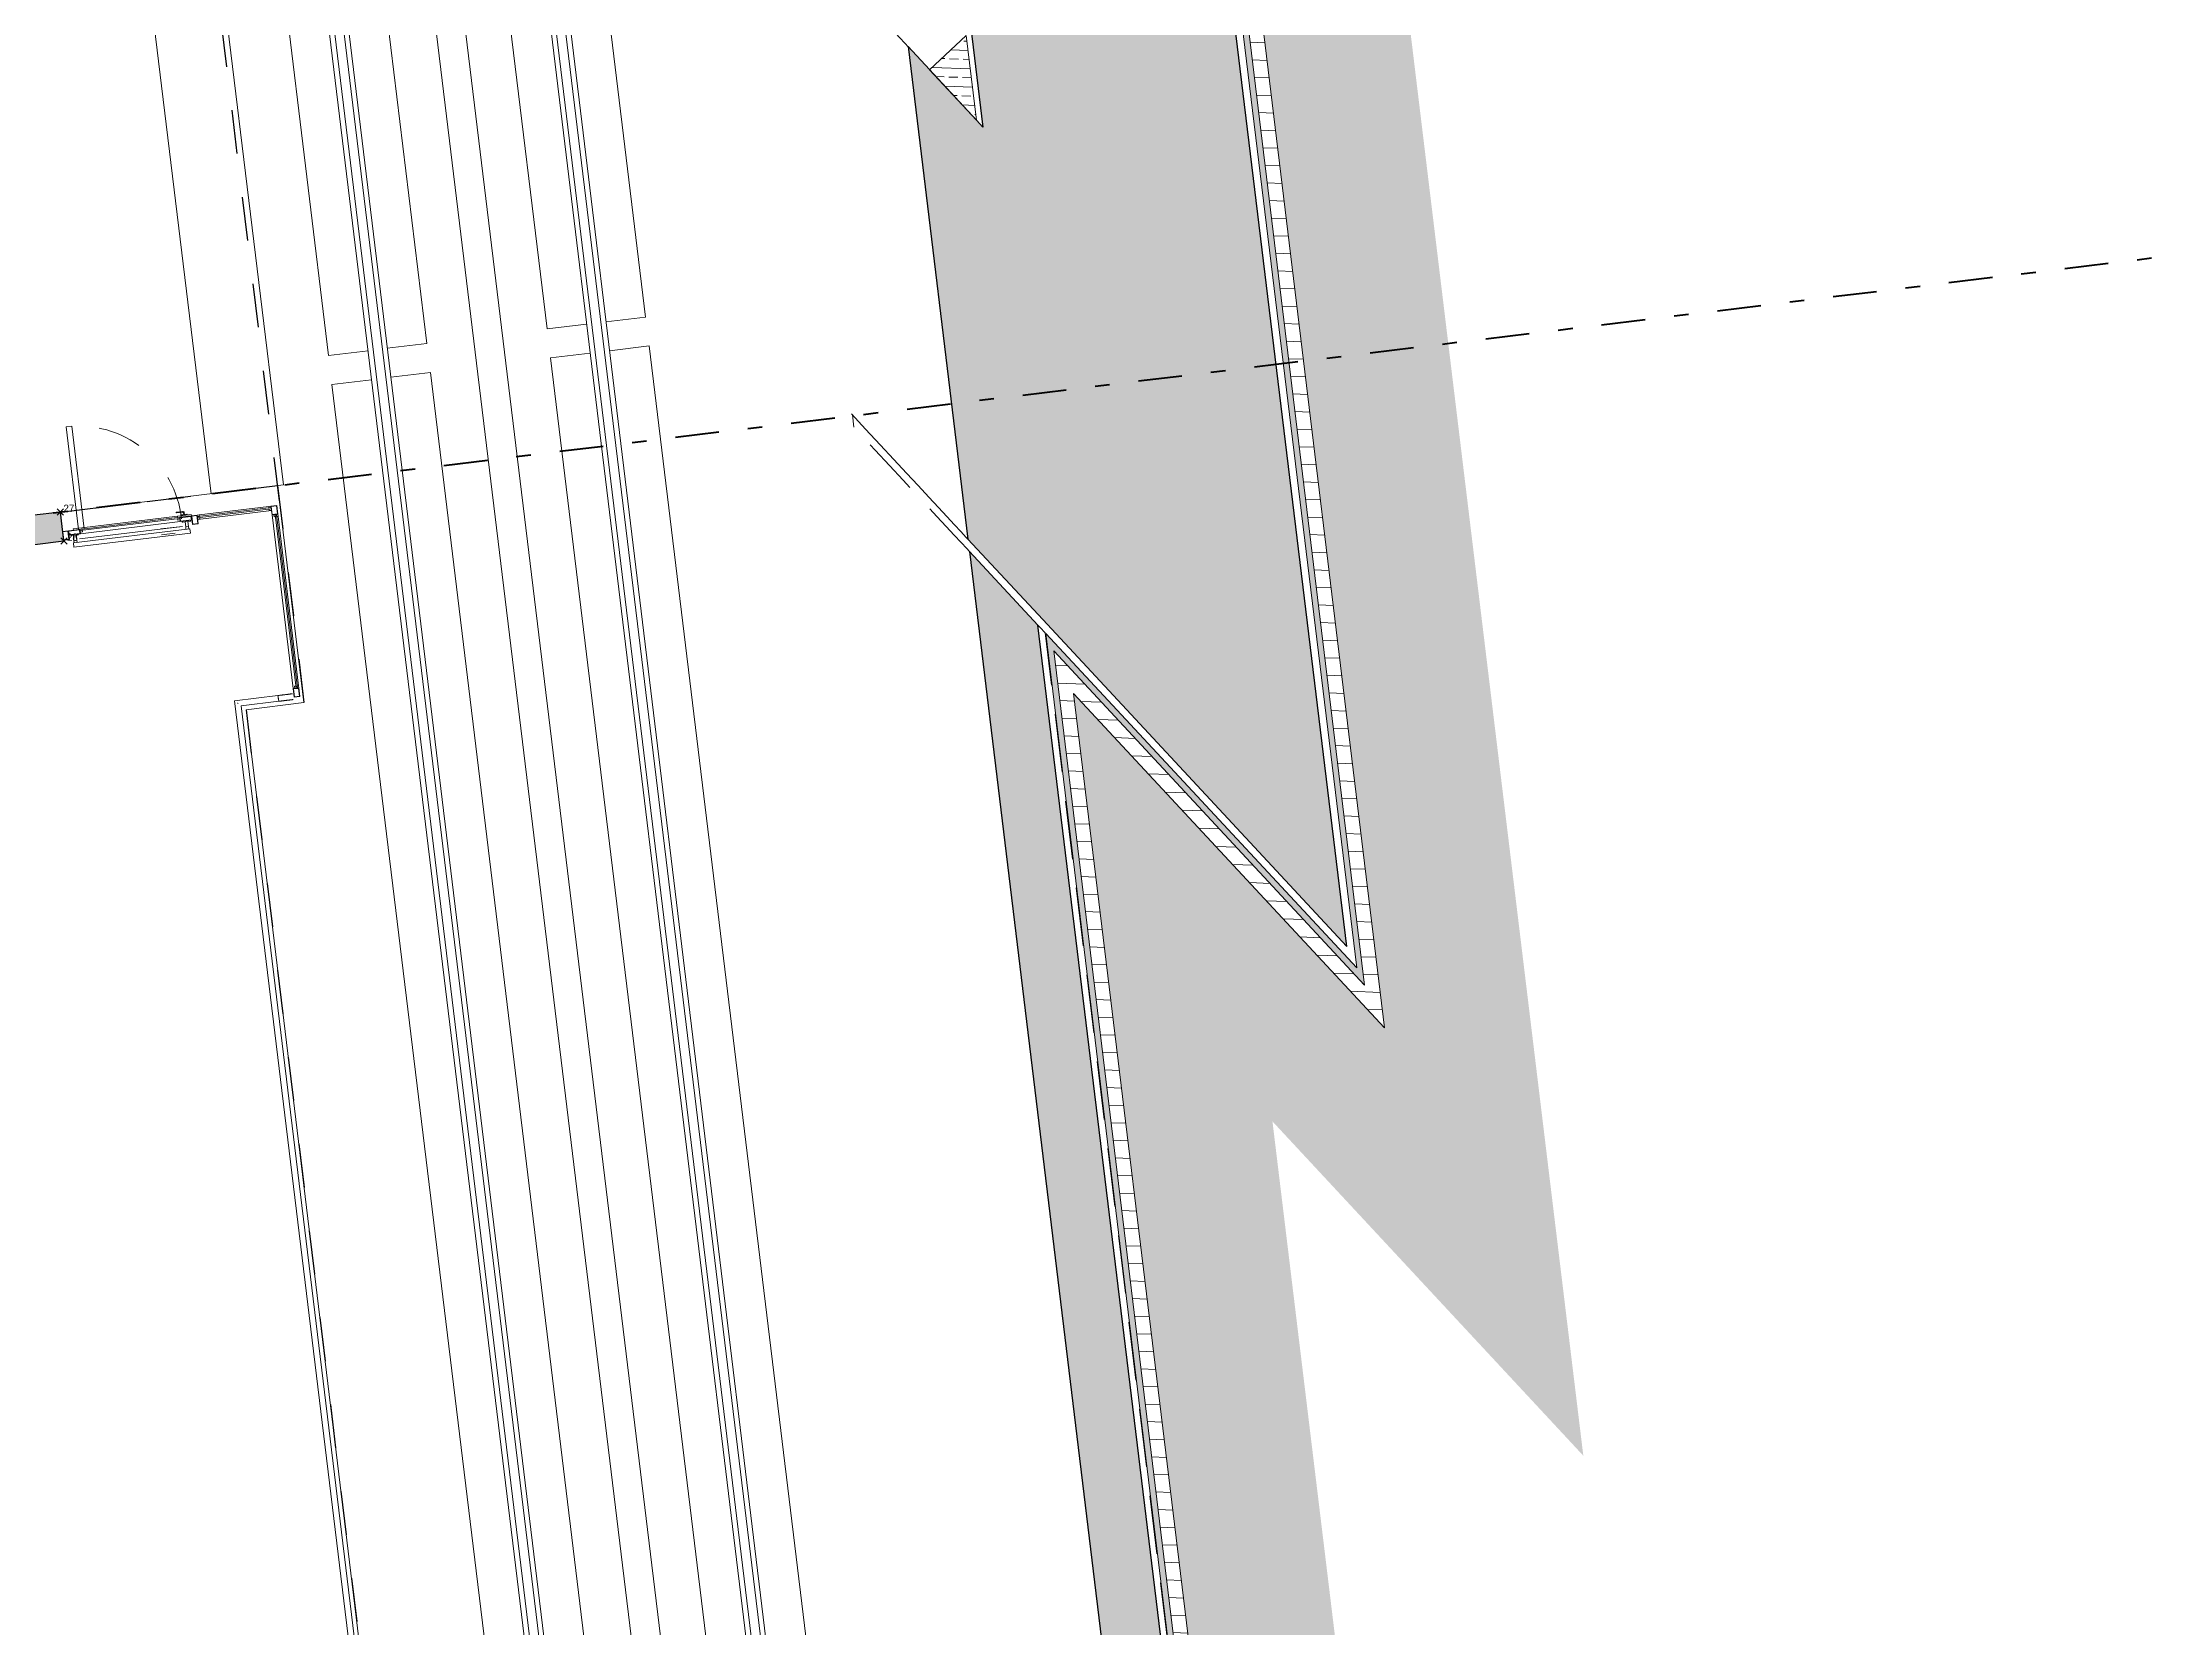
# Model space of a CAD drawing. Header units: metres. Extents: x 400403 to 400526, y 4543947 to 4544120.
# Drawn here: x 400481.59 to 400496.18, y 4543984.86 to 4543995.73 of the extents above; entities that cross this region are included whole.
import ezdxf

# ---------------------------------------------------------------- set-up
doc = ezdxf.new("R2010")
doc.units = ezdxf.units.M
for name, pattern in [('Dash', [0.6, 0.3, -0.3]), ('Dash Dot 3mm MPD', [0.7, 0.3, -0.2, 0, -0.2]), ('Hidden', [0.6, 0.4, -0.2])]:
    doc.linetypes.add(name, pattern=pattern)
for name, color, linetype, lineweight, true_color in [('A-----NPP', 7, 'Continuous', 15, 0x00a000), ('A_AREA', 4, 'Dash', 60, 0x00ffff), ('A_DOOR', 5, 'Continuous', 13, 0x0000ff), ('A_RC', 7, 'Continuous', 15, 0x007f00)]:
    doc.layers.add(name, color=color, linetype=linetype, lineweight=lineweight, true_color=true_color)
for name, color, linetype, lineweight in [('A-DETLGEM', 7, 'Continuous', 13), ('A_ELEVATION_1', 7, 'Continuous', 13), ('A_ELEVATION_2', 7, 'Continuous', 18), ('A_HANDRAIL', 7, 'Continuous', 5), ('A_HATCH', 7, 'Continuous', 18), ('A_WALL', 7, 'Continuous', 15), ('G-PLANOTM', 7, 'Continuous', 13)]:
    doc.layers.add(name, color=color, linetype=linetype, lineweight=lineweight)
pattern_1 = [(45, (0, 0), (-0.08838835, 0.08838835), []), (45, (0.088, 0), (-0.08838835, 0.08838835), [0.063, -0.031])]

# ---------------------------------------------------------------- blocks, each defined once
blk = doc.blocks.new('KMM-RAİL - KMM-RAİL-1825015-PERON KAT _1_10 _-3_21_ KOTU TUĞLA DUVAR PLANI - 2_2')
at = {"layer": 'A-----NPP', "color": 8, "lineweight": 5, "true_color": 0x7f7f7f}
for p, q in [((84.797, 0.822), (0, 0.822)), ((84.749, 0.787), (0, 0.787)), ((0, 0.723), (84.661, 0.723)), ((0, 0.688), (84.612, 0.688)), ((82.718, -0.688), (0, -0.688)), ((82.669, -0.723), (0, -0.723)), ((0, -0.787), (82.581, -0.787)), ((0, -0.822), (82.533, -0.822))]:
    blk.add_line(p, q, dxfattribs=at)
blk = doc.blocks.new('Railing - balluster-2-2422211-PERON KAT _1_10 _-3_21_ KOTU TUĞLA DUVAR PLANI - 2_2')
at = {"layer": 'A_HANDRAIL', "color": 9, "lineweight": 5, "true_color": 0xc0c0c0}
for p, q in [((-0.002, -0.1), (0, -0.1)), ((0, -0.1), (0.002, -0.1))]:
    blk.add_line(p, q, dxfattribs=at)
at = {"layer": 'A_HANDRAIL', "color": 9, "lineweight": 5, "true_color": 0xc0c0c0, "flags": 128}
for points in [[(-0.02, 0), (-0.02, 0), (-0.02, 0), (-0.02, -0.001), (-0.02, -0.001), (-0.02, -0.002), (-0.02, -0.003), (-0.02, -0.004), (-0.02, -0.005), (-0.02, -0.006), (-0.02, -0.008), (-0.02, -0.01), (-0.02, -0.011), (-0.02, -0.013), (-0.02, -0.015), (-0.02, -0.017), (-0.02, -0.02), (-0.02, -0.022), (-0.02, -0.025), (-0.02, -0.028), (-0.02, -0.03), (-0.02, -0.033), (-0.02, -0.036), (-0.02, -0.039), (-0.02, -0.043), (-0.02, -0.046), (-0.02, -0.049), (-0.02, -0.053), (-0.02, -0.056), (-0.02, -0.06), (-0.02, -0.064), (-0.02, -0.068), (-0.02, -0.071), (-0.02, -0.075), (-0.02, -0.079), (-0.02, -0.083), (-0.02, -0.087), (-0.02, -0.091), (-0.02, -0.095), (-0.02, -0.099), (-0.02, -0.1)], [(0.02, -0.1), (0.02, -0.096), (0.02, -0.092), (0.02, -0.088), (0.02, -0.084), (0.02, -0.08), (0.02, -0.076), (0.02, -0.072), (0.02, -0.069), (0.02, -0.065), (0.02, -0.061), (0.02, -0.057), (0.02, -0.054), (0.02, -0.05), (0.02, -0.047), (0.02, -0.044), (0.02, -0.04), (0.02, -0.037), (0.02, -0.034), (0.02, -0.031), (0.02, -0.028), (0.02, -0.026), (0.02, -0.023), (0.02, -0.02), (0.02, -0.018), (0.02, -0.016), (0.02, -0.014), (0.02, -0.012), (0.02, -0.01), (0.02, -0.008), (0.02, -0.007), (0.02, -0.005), (0.02, -0.004), (0.02, -0.003), (0.02, -0.002), (0.02, -0.001), (0.02, -0.001), (0.02, 0), (0.02, 0), (0.02, 0), (0.02, 0)]]:
    blk.add_lwpolyline(points, dxfattribs=at)
blk = doc.blocks.new('Railing - Railing-2423090-PERON KAT _1_10 _-3_21_ KOTU TUĞLA DUVAR PLANI - 2_2')
at = {"rotation": 324.0016058172257}
blk.add_blockref('Railing - balluster-2-2422211-PERON KAT _1_10 _-3_21_ KOTU TUĞLA DUVAR PLANI - 2_2', (131.726, -5.627), dxfattribs=at)
blk = doc.blocks.new('Top Rail Type - Top Rail_Internal_-2423692-PERON KAT _1_10 _-3_21_ KOTU TUĞLA DUVAR PLANI - 2_2')
at = {"layer": 'A_HANDRAIL', "color": 9, "lineweight": 5, "true_color": 0xc0c0c0}
for p, q in [((131.651, -5.696), (131.475, -5.939)), ((131.531, -5.93), (131.684, -5.719)), ((131.666, -5.706), (131.67, -5.709)), ((131.475, -5.939), (146.078, -16.548)), ((146.101, -16.516), (131.531, -5.93))]:
    blk.add_line(p, q, dxfattribs=at)
blk.add_open_spline([(131.5, -5.935), (131.5, -5.935), (131.501, -5.934), (131.503, -5.934), (131.505, -5.934), (131.506, -5.934), (131.506, -5.934)], degree=3, knots=[0.46272837, 0.46272837, 0.46272837, 0.46272837, 0.47916667, 0.5, 0.52083333, 0.53727163, 0.53727163, 0.53727163, 0.53727163], dxfattribs=at)
blk = doc.blocks.new('Top Rail Type - Top Rail_Internal_-V11-PERON KAT _1_10 _-3_21_ KOTU TUĞLA DUVAR PLANI - 2_2')
at = {"layer": 'A_HANDRAIL', "color": 9, "lineweight": 5, "true_color": 0xc0c0c0}
for p, q in [((131.651, -5.696), (131.475, -5.939)), ((131.684, -5.719), (131.531, -5.93)), ((131.684, -5.719), (131.651, -5.696)), ((131.475, -5.939), (146.078, -16.548)), ((131.531, -5.93), (146.101, -16.516))]:
    blk.add_line(p, q, dxfattribs=at)
blk = doc.blocks.new('C1060_30_TUNNEL_PLATFORM EDGE - C1060_30_TUNNEL_PLATFORM EDGE-4191655-PERON KAT _1_10 _-3_21_ KOTU TUĞLA DUVAR PLANI - 2_2')
at = {"layer": 'G-PLANOTM'}
for p, q in [((29.256, -1.5), (90, -1.5)), ((90, -1.5), (90, -2)), ((28.568, -2), (90, -2))]:
    blk.add_line(p, q, dxfattribs=at)
blk = doc.blocks.new('E1010_70_PLATFORM ENDING DOOR - INT HOLLOW METAL-5771590-PERON KAT _1_10 _-3_21_ KOTU TUĞLA DUVAR PLANI - 2_2')
at = {"layer": 'A_DOOR', "color": 176, "true_color": 0x00007f}
for p, q in [((-0.355, 0.785), (-0.315, 0.785)), ((-0.355, 0.075), (-0.355, 0.785)), ((-0.315, 0.785), (-0.315, 0.075)), ((-0.355, 0.075), (-0.315, 0.075))]:
    blk.add_line(p, q, dxfattribs=at)
at = {"layer": 'A_DOOR', "lineweight": 15}
for p, q in [((-0.425, 0.075), (-0.465, 0.075)), ((-0.465, 0.075), (-0.465, 0.015)), ((-0.465, 0.015), (-0.425, 0.015)), ((-0.463, 0.017), (-0.463, 0.072)), ((-0.463, 0.072), (-0.428, 0.072)), ((-0.428, 0.017), (-0.463, 0.017)), ((-0.428, 0.072), (-0.428, 0.017)), ((-0.345, 0.075), (-0.425, 0.075)), ((-0.425, 0.075), (-0.425, 0.045)), ((-0.425, 0.015), (-0.425, 0.075)), ((-0.425, 0.045), (-0.345, 0.045)), ((-0.423, 0.047), (-0.423, 0.072)), ((-0.423, 0.072), (-0.348, 0.072)), ((-0.348, 0.047), (-0.423, 0.047)), ((-0.33, 0.085), (-0.39, 0.085)), ((-0.39, 0.085), (-0.39, 0.075)), ((-0.39, 0.075), (-0.33, 0.075)), ((-0.348, 0.072), (-0.348, 0.047)), ((0.345, 0.075), (-0.345, 0.075)), ((-0.345, 0.075), (-0.345, 0.067)), ((-0.345, 0.045), (-0.345, 0.075)), ((-0.345, 0.067), (0.345, 0.067)), ((-0.33, 0.067), (-0.345, 0.067)), ((-0.345, 0.067), (-0.345, 0.057)), ((-0.345, 0.057), (-0.33, 0.057)), ((-0.33, 0.075), (-0.33, 0.085)), ((-0.33, 0.057), (-0.33, 0.067)), ((0.425, 0.085), (0.33, 0.085)), ((0.33, 0.085), (0.33, 0.075)), ((0.33, 0.075), (0.425, 0.075)), ((0.345, 0.067), (0.33, 0.067)), ((0.33, 0.067), (0.33, 0.057)), ((0.33, 0.057), (0.345, 0.057)), ((0.345, 0.067), (0.345, 0.075)), ((0.425, 0.075), (0.345, 0.075)), ((0.345, 0.075), (0.345, 0.045)), ((0.345, 0.057), (0.345, 0.067)), ((0.345, 0.045), (0.425, 0.045)), ((0.347, 0.047), (0.347, 0.072)), ((0.347, 0.072), (0.422, 0.072)), ((0.422, 0.047), (0.347, 0.047)), ((0.422, 0.072), (0.422, 0.047)), ((0.425, 0.075), (0.425, 0.085)), ((0.425, 0.045), (0.425, 0.075)), ((0.465, 0.075), (0.425, 0.075)), ((0.425, 0.075), (0.425, 0.015)), ((0.425, 0.015), (0.465, 0.015)), ((0.427, 0.017), (0.427, 0.072)), ((0.427, 0.072), (0.462, 0.072)), ((0.462, 0.017), (0.427, 0.017)), ((0.462, 0.072), (0.462, 0.017)), ((0.48, 0.075), (0.465, 0.075)), ((0.465, 0.075), (0.465, 0.065)), ((0.465, 0.015), (0.465, 0.075)), ((0.975, 0.065), (0.465, 0.065)), ((0.465, 0.065), (0.465, 0.057)), ((0.465, 0.065), (0.48, 0.065)), ((0.465, 0.057), (0.975, 0.057)), ((0.48, 0.057), (0.465, 0.057)), ((0.465, 0.057), (0.465, 0.047)), ((0.465, 0.047), (0.48, 0.047)), ((0.48, 0.065), (0.48, 0.075)), ((0.48, 0.047), (0.48, 0.057)), ((0.975, 0.075), (0.96, 0.075)), ((0.96, 0.075), (0.96, 0.065)), ((0.96, 0.065), (0.975, 0.065)), ((0.975, 0.057), (0.96, 0.057)), ((0.96, 0.057), (0.96, 0.047)), ((0.96, 0.047), (0.975, 0.047)), ((0.975, 0.065), (0.975, 0.075)), ((1.015, 0.075), (0.975, 0.075)), ((0.975, 0.075), (0.975, 0.015)), ((0.975, 0.057), (0.975, 0.065)), ((0.975, 0.047), (0.975, 0.057)), ((0.975, 0.015), (1.015, 0.015)), ((0.977, 0.017), (0.977, 0.072)), ((0.977, 0.072), (1.012, 0.072)), ((1.012, 0.017), (0.977, 0.017)), ((0.987, 0.015), (0.987, 0)), ((0.997, 0.015), (0.987, 0.015)), ((0.997, 0.015), (0.997, -1.185)), ((1.005, 0.015), (0.997, 0.015)), ((0.997, 0), (0.997, 0.015)), ((1.005, -1.185), (1.005, 0.015)), ((1.005, 0.015), (1.005, 0)), ((1.015, 0.015), (1.005, 0.015)), ((1.012, 0.072), (1.012, 0.017)), ((1.015, 0.015), (1.015, 0.075)), ((1.015, 0), (1.015, 0.015)), ((0.987, 0), (0.997, 0)), ((1.005, 0), (1.015, 0)), ((1.015, -1.185), (0.975, -1.185)), ((0.975, -1.185), (0.975, -1.245)), ((0.975, -1.245), (1.015, -1.245)), ((0.977, -1.243), (0.977, -1.188)), ((0.977, -1.188), (1.012, -1.188)), ((1.012, -1.243), (0.977, -1.243)), ((0.987, -1.17), (0.987, -1.185)), ((0.997, -1.17), (0.987, -1.17)), ((0.987, -1.185), (0.997, -1.185)), ((0.997, -1.185), (0.997, -1.17)), ((0.997, -1.185), (1.005, -1.185)), ((1.005, -1.17), (1.005, -1.185)), ((1.015, -1.17), (1.005, -1.17)), ((1.005, -1.185), (1.015, -1.185)), ((1.012, -1.188), (1.012, -1.243)), ((1.015, -1.185), (1.015, -1.17)), ((1.015, -1.245), (1.015, -1.185))]:
    blk.add_line(p, q, dxfattribs=at)
at = {"layer": 'A_DOOR'}
for p, q in [((-0.409, 0.045), (-0.409, 0.039)), ((-0.405, 0.039), (-0.409, 0.039)), ((-0.409, 0.039), (-0.406, 0.039)), ((-0.364, 0.039), (-0.405, 0.039)), ((-0.395, 0.039), (-0.395, 0.004)), ((-0.395, 0.004), (-0.375, 0.004)), ((-0.395, -0.012), (-0.395, 0.004)), ((-0.375, 0.039), (-0.375, 0.004)), ((-0.375, 0.004), (-0.375, -0.012)), ((-0.36, 0.039), (-0.364, 0.039)), ((-0.363, 0.039), (-0.36, 0.039)), ((-0.36, 0.039), (-0.36, 0.045)), ((-0.345, 0.045), (0.345, 0.045)), ((-0.33, 0.085), (0.33, 0.085)), ((0.369, 0.112), (0.326, 0.112)), ((0.326, 0.107), (0.369, 0.107)), ((0.355, 0.09), (0.355, 0.085)), ((0.356, 0.09), (0.355, 0.09)), ((0.355, 0.09), (0.365, 0.09)), ((0.358, 0.045), (0.358, 0.039)), ((0.362, 0.039), (0.358, 0.039)), ((0.358, 0.039), (0.361, 0.039)), ((0.412, 0.039), (0.362, 0.039)), ((0.365, 0.09), (0.387, 0.09)), ((0.374, 0.102), (0.374, 0.09)), ((0.377, 0.039), (0.377, 0.004)), ((0.377, 0.004), (0.397, 0.004)), ((0.377, -0.012), (0.377, 0.004)), ((0.379, 0.09), (0.379, 0.102)), ((0.387, 0.09), (0.397, 0.09)), ((0.397, 0.09), (0.396, 0.09)), ((0.397, 0.039), (0.397, 0.004)), ((0.397, 0.004), (0.397, -0.012)), ((0.397, 0.085), (0.397, 0.09)), ((0.416, 0.039), (0.412, 0.039)), ((0.413, 0.039), (0.416, 0.039)), ((0.416, 0.039), (0.416, 0.045)), ((0.465, 0.045), (0.975, 0.045)), ((0.96, 0.075), (0.48, 0.075)), ((0.975, 0.015), (0.975, -1.185)), ((0.404, -0.012), (-0.401, -0.012)), ((-0.401, -0.042), (-0.401, -0.012)), ((-0.401, -0.042), (0.404, -0.042)), ((0.404, -0.012), (0.404, -0.042)), ((1.015, -1.17), (1.015, 0))]:
    blk.add_line(p, q, dxfattribs=at)
at = {"layer": 'A_DOOR', "color": 7, "lineweight": 5}
for p, q in [((0.355, 0.011), (-0.355, 0.011)), ((0.207, 0.011), (0.355, 0.011))]:
    blk.add_line(p, q, dxfattribs=at)
at = {"layer": 'A_DOOR', "color": 7, "linetype": 'Dash', "lineweight": 5}
blk.add_line((0.207, -0.029), (0.301, -0.029), dxfattribs=at)
at = {"layer": 'A_DOOR', "linetype": 'Dash', "lineweight": 5}
blk.add_arc((-0.355, 0.075), 0.71, 359, 90, dxfattribs=at)
at = {"layer": 'A_DOOR'}
for centre, radius, start, end in [((0.326, 0.11), 0.0025, 90, 270), ((0.369, 0.102), 0.01, 360, 90), ((0.369, 0.102), 0.005, 0, 90)]:
    blk.add_arc(centre, radius, start, end, dxfattribs=at)
blk = doc.blocks.new('M09-PRT-S24-ZZ-M3-ARC-01_rvt-1-PERON KAT _1_10 _-3_21_ KOTU TUĞLA DUVAR PLANI - 2_2')
at = {"layer": 'A_RC', "lineweight": 5, "true_color": 0xff8000}
blk.add_hatch(color=30, dxfattribs=at).paths.add_polyline_path([(129.757, -6.211), (129.874, -6.049), (129.713, -5.932), (129.595, -6.094)], flags=0)
at = {"layer": 'G-PLANOTM', "linetype": 'Hidden', "lineweight": 5, "true_color": 0x787878}
h = blk.add_hatch(dxfattribs=at)
h.set_pattern_fill('FP_1', color=8, style=0, pattern_type=2)
h.set_pattern_definition(pattern_1)
h.paths.add_polyline_path([(144.034, -20.246), (144.272, -19.918), (138.769, -15.919), (138.53, -16.247), (144.033, -20.244)], flags=0)
h.paths.add_polyline_path([(149.512, -12.706), (149.751, -12.378), (134.848, -1.55), (134.158, -1.55), (149.435, -12.65)], flags=0)
h.paths.add_polyline_path([(133.358, -12.489), (133.596, -12.161), (125.457, -6.248), (125.219, -6.576), (133.228, -12.395)], flags=0)
h.paths.add_polyline_path([(120.047, -2.818), (120.285, -2.49), (118.991, -1.55), (118.302, -1.55), (119.721, -2.581)], flags=0)
at = {"layer": 'A_AREA', "lineweight": 25}
for p, q in [((130.681, -4.78), (81.408, 31.019)), ((129.713, -5.932), (130.595, -4.718)), ((130.595, -4.718), (131.808, -5.599)), ((131.573, -5.923), (146.216, -16.562))]:
    blk.add_line(p, q, dxfattribs=at)
at = {"layer": 'A_RC'}
for p, q in [((131.467, -2.082), (121.921, 4.854)), ((121.521, 4.304), (131.067, -2.632)), ((130.579, -3.304), (121.033, 3.632)), ((120.633, 3.082), (130.179, -3.854)), ((139.298, -9.242), (125.89, 0.5)), ((126.23, 0.5), (139.415, -9.08)), ((132.995, -1.55), (132.926, -1.5)), ((131.306, -2.303), (131.467, -2.082)), ((131.629, -2.199), (131.468, -2.42)), ((141.175, -9.135), (131.629, -2.199)), ((131.067, -2.632), (131.228, -2.411)), ((131.39, -2.529), (131.229, -2.75)), ((131.229, -2.75), (140.775, -9.685)), ((130.418, -3.525), (130.579, -3.304)), ((130.741, -3.421), (130.58, -3.642)), ((140.287, -10.357), (130.741, -3.421)), ((130.179, -3.854), (130.34, -3.633)), ((130.502, -3.751), (130.341, -3.972)), ((130.341, -3.972), (139.888, -10.907)), ((130.595, -4.718), (129.713, -5.932)), ((131.808, -5.599), (130.595, -4.718)), ((131.573, -5.923), (131.808, -5.599)), ((146.216, -16.562), (131.573, -5.923))]:
    blk.add_line(p, q, dxfattribs=at)
at = {"layer": 'A_RC', "color": 7, "lineweight": 25}
for p, q in [((129.713, -5.932), (129.595, -6.094)), ((129.874, -6.049), (129.713, -5.932)), ((129.757, -6.211), (129.874, -6.049))]:
    blk.add_line(p, q, dxfattribs=at)
at = {"layer": 'G-PLANOTM', "lineweight": 25}
for p, q in [((134.158, -1.55), (149.512, -12.706)), ((134.848, -1.55), (134.158, -1.55)), ((149.751, -12.378), (134.848, -1.55))]:
    blk.add_line(p, q, dxfattribs=at)
at = {"layer": 'G-PLANOTM', "linetype": 'Hidden'}
blk.add_line((149.776, -12.343), (134.921, -1.55), dxfattribs=at)
at = {"layer": 'G-PLANOTM', "linetype": 'Hidden', "flags": 128}
for points in [[(134.159, -1.55), (134.13, -1.55), (134.073, -1.55), (134.004, -1.55), (133.923, -1.55), (133.831, -1.55), (133.728, -1.55), (133.614, -1.55), (133.489, -1.55), (133.354, -1.55), (133.209, -1.55), (133.054, -1.55), (132.984, -1.55)], [(134.92, -1.55), (134.92, -1.55), (134.908, -1.55), (134.884, -1.55), (134.848, -1.55)]]:
    blk.add_lwpolyline(points, dxfattribs=at)
at = {"lineweight": 15}
for name, p, rotation in [('KMM-RAİL - KMM-RAİL-1825015-PERON KAT _1_10 _-3_21_ KOTU TUĞLA DUVAR PLANI - 2_2', (151.731, -18.158), 144.0000000000003), ('C1060_30_TUNNEL_PLATFORM EDGE - C1060_30_TUNNEL_PLATFORM EDGE-4191655-PERON KAT _1_10 _-3_21_ KOTU TUĞLA DUVAR PLANI - 2_2', (58.689, 49.429), 323.9999999999989), ('E1010_70_PLATFORM ENDING DOOR - INT HOLLOW METAL-5771590-PERON KAT _1_10 _-3_21_ KOTU TUĞLA DUVAR PLANI - 2_2', (130.155, -5.68), 54.00160581722646)]:
    blk.add_blockref(name, p, dxfattribs=dict(at, rotation=rotation))
for name in ['Railing - Railing-2423090-PERON KAT _1_10 _-3_21_ KOTU TUĞLA DUVAR PLANI - 2_2', 'Top Rail Type - Top Rail_Internal_-2423692-PERON KAT _1_10 _-3_21_ KOTU TUĞLA DUVAR PLANI - 2_2', 'Top Rail Type - Top Rail_Internal_-V11-PERON KAT _1_10 _-3_21_ KOTU TUĞLA DUVAR PLANI - 2_2']:
    blk.add_blockref(name, (0, 0), dxfattribs=at)
blk = doc.blocks.new('M09-PRT-S24-ZZ-M3-STR-01_rvt-1-PERON KAT _1_10 _-3_21_ KOTU TUĞLA DUVAR PLANI - 2_2')
at = {"layer": 'A_HATCH', "lineweight": 5, "true_color": 0x787878}
h = blk.add_hatch(dxfattribs=at)
h.set_pattern_fill('FP_1', color=8, style=0, pattern_type=2)
h.set_pattern_definition(pattern_1)
h.paths.add_polyline_path([(137.905, -1.5), (93.147, 31.019), (90.084, 31.019), (134.842, -1.5), (136.231, -1.5)], flags=0)
h = blk.add_hatch(dxfattribs=at)
h.set_pattern_fill('FP_1', color=8, style=0, pattern_type=2)
h.set_pattern_definition(pattern_1)
h.paths.add_polyline_path([(134.842, -1.5), (132.09, 0.5), (131.336, 0.5), (134.089, -1.5), (134.73, -1.5)], flags=0)
h.paths.add_polyline_path([(118.213, -1.5), (118.923, -1.5), (116.17, 0.5), (81.488, 0.5), (84.241, -1.5), (116.712, -1.5)], flags=0)
h.paths.add_polyline_path([(69.075, -1.5), (66.46, 0.399), (66.533, 0.5), (62.506, 0.5), (65.259, -1.5), (69.04, -1.5)], flags=0)
at = {"layer": 'G-PLANOTM', "lineweight": 5, "true_color": 0x787878}
h = blk.add_hatch(dxfattribs=at)
h.set_pattern_fill('FP_1', color=8, style=0, pattern_type=2)
h.set_pattern_definition(pattern_1)
h.paths.add_polyline_path([(131.727, 0.5), (132.026, 0.5), (131.552, 0.844), (131.552, 0.5)], flags=0)
at = {"layer": 'A_ELEVATION_2', "lineweight": 25}
for p, q in [((90.084, 31.019), (132.09, 0.5)), ((137.905, -1.5), (93.147, 31.019)), ((132.026, 0.5), (131.336, 0.5)), ((131.336, 0.5), (134.089, -1.5)), ((132.09, 0.5), (132.026, 0.5)), ((134.089, -1.5), (134.842, -1.5)), ((134.842, -1.5), (137.905, -1.5))]:
    blk.add_line(p, q, dxfattribs=at)
at = {"layer": 'A_WALL', "flags": 128}
for points in [[(130.162, 0.5), (130.222, 0.5), (130.378, 0.5), (130.525, 0.5), (130.661, 0.5), (130.787, 0.5), (130.902, 0.5), (131.006, 0.5), (131.098, 0.5), (131.18, 0.5), (131.249, 0.5), (131.307, 0.5), (131.338, 0.5)], [(134.091, -1.5), (134.072, -1.5), (134.018, -1.5), (133.954, -1.5), (133.878, -1.5), (133.792, -1.5), (133.695, -1.5), (133.588, -1.5), (133.47, -1.5), (133.342, -1.5), (133.205, -1.5), (133.058, -1.5), (132.916, -1.5)]]:
    blk.add_lwpolyline(points, dxfattribs=at)
at = {"layer": 'G-PLANOTM', "lineweight": 15}
for p, q in [((132.026, 0.5), (131.552, 0.844)), ((131.552, 0.844), (131.552, 0.5)), ((131.552, 0.5), (132.026, 0.5))]:
    blk.add_line(p, q, dxfattribs=at)
blk = doc.blocks.new('*U825')
at = {"color": 0, "linetype": 'ByBlock', "lineweight": -2, "transparency": 16777216}
for p, q in [((-0.71, -0.71), (0.71, 0.71)), ((-0.71, 0.71), (0.71, -0.71))]:
    blk.add_line(p, q, dxfattribs=at)
blk = doc.blocks.new('*U904', base_point=(400481.709, 4543992.515))
at = {"color": 1, "linetype": 'ByBlock', "insert": (400481.73, 4543992.515), "char_height": 0.05, "attachment_point": 7}
blk.add_mtext('27', dxfattribs=at)
blk = doc.blocks.new('*U905', base_point=(400481.709, 4543992.515))
at = {"color": 61, "linetype": 'ByBlock', "lineweight": -2}
blk.add_blockref('*U904', (400481.709, 4543992.515), dxfattribs=at)
blk = doc.blocks.new('*U906', base_point=(400481.709, 4543992.515))
at = {"color": 61, "linetype": 'ByBlock', "lineweight": -2}
blk.add_blockref('*U905', (400481.709, 4543992.515), dxfattribs=at)
at = {"color": 60, "linetype": 'ByBlock', "lineweight": -2, "xscale": 0.03, "yscale": 0.03, "zscale": 0.03, "rotation": 8.537736462515939e-07}
blk.add_blockref('*U825', (400481.709, 4543992.515), dxfattribs=at)
blk = doc.blocks.new('*U907', base_point=(400481.733, 4543992.317))
at = {"color": 1, "linetype": 'ByBlock', "insert": (400481.754, 4543992.317), "char_height": 0.05, "attachment_point": 7}
blk.add_mtext('28', dxfattribs=at)
blk = doc.blocks.new('*U908', base_point=(400481.733, 4543992.317))
at = {"color": 61, "linetype": 'ByBlock', "lineweight": -2}
blk.add_blockref('*U907', (400481.733, 4543992.317), dxfattribs=at)
blk = doc.blocks.new('*U909', base_point=(400481.733, 4543992.317))
at = {"color": 60, "linetype": 'ByBlock', "lineweight": -2, "xscale": 0.03, "yscale": 0.03, "zscale": 0.03, "rotation": 8.537736462515939e-07}
blk.add_blockref('*U825', (400481.733, 4543992.317), dxfattribs=at)
at = {"color": 61, "linetype": 'ByBlock', "lineweight": -2}
blk.add_blockref('*U908', (400481.733, 4543992.317), dxfattribs=at)

msp = doc.modelspace()

# ---------------------------------------------------------------- hatches: boundary and pattern name
at = {"layer": 'A-DETLGEM', "true_color": 0xc0c0c0}
h = msp.add_hatch(color=9, dxfattribs=at)
h.paths.add_polyline_path([(400452.76783, 4543963.8172), (400452.80754, 4543963.82202), (400452.2096, 4543968.74585), (400451.86215, 4543968.70366), (400443.15508, 4544040.40324), (400441.01161, 4544042.70795), (400440.40274, 4544047.72177), (400440.36653, 4544047.68809), (400440.97347, 4544042.69022), (400443.11694, 4544040.38551), (400451.82726, 4543968.65913), (400452.17471, 4543968.70132), (400452.75907, 4543963.88933)], flags=0)
h.paths.add_polyline_path([(400459.14568, 4543964.59172), (400459.18539, 4543964.59654), (400458.59348, 4543969.47073), (400461.65886, 4543969.84298), (400460.88732, 4543976.19631), (400466.84356, 4543976.91962), (400467.31372, 4543973.04807), (400474.64255, 4543973.93807), (400474.1724, 4543977.80962), (400480.12864, 4543978.53294), (400480.90018, 4543972.17962), (400483.94254, 4543972.54907), (400484.53445, 4543967.67488), (400484.57416, 4543967.67971), (400483.97742, 4543972.5936), (400480.93506, 4543972.22415), (400480.16353, 4543978.57747), (400474.12787, 4543977.84451), (400474.59802, 4543973.97295), (400467.3486, 4543973.0926), (400466.87845, 4543976.96415), (400460.84279, 4543976.23119), (400461.61433, 4543969.87787), (400458.54895, 4543969.50562), (400459.13905, 4543964.64637)], flags=0)
h.paths.add_polyline_path([(400459.95691, 4543983.48709), (400465.99246, 4543984.22004), (400464.89061, 4543993.29338), (400458.87469, 4543992.56282), (400459.95562, 4543983.49791)], flags=0)
h.paths.add_polyline_path([(400459.99188, 4543983.53163), (400458.91914, 4543992.52792), (400464.85572, 4543993.24885), (400465.94793, 4543984.25492), (400460.13145, 4543983.54858)], flags=0)
h.paths.add_polyline_path([(400458.01124, 4543999.81767), (400464.0158, 4544000.54685), (400463.07191, 4544008.31944), (400462.95406, 4544008.82732), (400462.85362, 4544009.31362), (400462.765, 4544009.80226), (400462.68825, 4544010.29295), (400462.62343, 4544010.78541), (400462.57057, 4544011.27934), (400462.52972, 4544011.77448), (400462.50089, 4544012.27052), (400462.48412, 4544012.76719), (400462.47941, 4544013.2642), (400462.48677, 4544013.76126), (400462.50601, 4544014.25789), (400462.51939, 4544014.49375), (400462.54726, 4544014.76968), (400462.58722, 4544015.0441), (400462.63919, 4544015.3165), (400462.70309, 4544015.58635), (400462.77878, 4544015.85314), (400462.86615, 4544016.11639), (400462.96495, 4544016.37546), (400463.0751, 4544016.63006), (400463.19631, 4544016.87952), (400463.32836, 4544017.12341), (400463.47091, 4544017.36112), (400463.62398, 4544017.59264), (400463.78679, 4544017.81685), (400463.95944, 4544018.03386), (400454.57355, 4544028.12582), (400458.00992, 4543999.82853)], flags=0)
h.paths.add_polyline_path([(400458.04612, 4543999.8622), (400454.62809, 4544028.00843), (400463.90625, 4544018.03232), (400463.73514, 4544017.81486), (400463.57367, 4544017.59015), (400463.41786, 4544017.35143), (400463.28083, 4544017.12071), (400463.15003, 4544016.87687), (400463.02998, 4544016.62756), (400462.9209, 4544016.37325), (400462.823, 4544016.11444), (400462.73012, 4544015.82901), (400462.66148, 4544015.58525), (400462.59817, 4544015.31588), (400462.54664, 4544015.04401), (400462.50623, 4544014.76234), (400462.47848, 4544014.47946), (400462.46371, 4544014.21856), (400462.44532, 4544013.7227), (400462.43892, 4544013.22654), (400462.44453, 4544012.73037), (400462.46215, 4544012.23448), (400462.49175, 4544011.73917), (400462.53334, 4544011.24471), (400462.58687, 4544010.75141), (400462.65233, 4544010.25954), (400462.72967, 4544009.76941), (400462.81884, 4544009.28128), (400462.9198, 4544008.79546), (400463.03307, 4544008.30741), (400463.97127, 4544000.58174), (400458.14539, 4543999.87425)], flags=0)
h.paths.add_polyline_path([(400473.24842, 4543985.09966), (400479.28405, 4543985.83261), (400478.18202, 4543994.90744), (400472.14636, 4543994.17448), (400472.30332, 4543992.88197), (400472.51657, 4543992.8073), (400472.6993, 4543992.73155), (400472.88833, 4543992.63974), (400473.07152, 4543992.53697), (400473.24823, 4543992.42359), (400473.41788, 4543992.30001), (400473.5799, 4543992.16664), (400473.73374, 4543992.02395), (400473.87887, 4543991.87243), (400474.0148, 4543991.71259), (400474.14106, 4543991.54499), (400474.25721, 4543991.37018), (400474.36286, 4543991.18876), (400474.44954, 4543991.01972), (400474.53371, 4543990.82865), (400474.6065, 4543990.63296), (400474.66767, 4543990.43334), (400474.71699, 4543990.23046), (400474.7543, 4543990.02504), (400474.77947, 4543989.81777), (400474.79242, 4543989.60939), (400474.79309, 4543989.40058), (400474.77924, 4543989.17261), (400474.75764, 4543988.98472), (400474.72165, 4543988.77906), (400474.67363, 4543988.57587), (400474.61374, 4543988.37586), (400474.54221, 4543988.17971), (400474.45926, 4543987.9881), (400474.3652, 4543987.80171), (400474.26034, 4543987.62116), (400474.14495, 4543987.44698), (400474.01972, 4543987.28011), (400473.88465, 4543987.12064), (400473.74073, 4543986.96965), (400473.58804, 4543986.82726), (400473.42723, 4543986.69409), (400473.25888, 4543986.5706), (400473.08356, 4543986.45723), (400473.2471, 4543985.11052)], flags=0)
h.paths.add_polyline_path([(400473.28331, 4543985.14419), (400473.12637, 4543986.4365), (400473.30175, 4543986.55167), (400473.4701, 4543986.67689), (400473.63085, 4543986.81172), (400473.78344, 4543986.95572), (400473.92737, 4543987.10839), (400474.06212, 4543987.2692), (400474.18726, 4543987.43762), (400474.30234, 4543987.61305), (400474.40698, 4543987.79491), (400474.50746, 4543987.99806), (400474.58352, 4543988.17539), (400474.65581, 4543988.37602), (400474.71449, 4543988.57386), (400474.76229, 4543988.77816), (400474.79808, 4543988.9849), (400474.82173, 4543989.19337), (400474.83316, 4543989.40287), (400474.83233, 4543989.61268), (400474.81925, 4543989.82209), (400474.79395, 4543990.03037), (400474.75653, 4543990.23682), (400474.70712, 4543990.44073), (400474.64587, 4543990.6414), (400474.57301, 4543990.83816), (400474.48878, 4543991.03032), (400474.39347, 4543991.21723), (400474.2874, 4543991.39826), (400474.17094, 4543991.57278), (400474.04448, 4543991.7402), (400473.90845, 4543991.89994), (400473.76333, 4543992.05147), (400473.6096, 4543992.19426), (400473.44396, 4543992.33062), (400473.2682, 4543992.45833), (400473.10218, 4543992.56549), (400472.91955, 4543992.66877), (400472.7312, 4543992.76122), (400472.53777, 4543992.8425), (400472.33993, 4543992.91234), (400472.19089, 4543994.13959), (400478.14713, 4543994.86291), (400479.23952, 4543985.8675), (400473.33439, 4543985.15039)], flags=0)
h.paths.add_polyline_path([(400490.91231, 4543968.4494), (400490.95202, 4543968.45422), (400490.3601, 4543973.32841), (400490.73221, 4543973.3736), (400488.52326, 4543991.56351), (400490.65566, 4543989.27069), (400483.96775, 4544044.34325), (400483.92141, 4544044.39308), (400490.60111, 4543989.38808), (400488.46871, 4543991.6809), (400490.68768, 4543973.40849), (400490.31557, 4543973.3633), (400490.90567, 4543968.50405)], flags=0)
h.paths.add_polyline_path([(400471.24371, 4544001.42044), (400477.29841, 4544002.15571), (400477.0839, 4544003.92212), (400470.20328, 4544011.32034), (400471.23983, 4544001.4573)], flags=0)
h.paths.add_polyline_path([(400471.27924, 4544001.46505), (400470.25558, 4544011.20537), (400477.04576, 4544003.9044), (400477.25388, 4544002.1906), (400471.45225, 4544001.48606)], flags=0)
at = {"layer": 'A-DETLGEM', "lineweight": 5, "true_color": 0x787878}
h = msp.add_hatch(dxfattribs=at)
h.set_pattern_fill('FP_5', color=8, angle=-47.076006, style=0, pattern_type=2)
h.set_pattern_definition([(357.924, (400397.92558, 4544091.3111), (0.2588922, 0.2407796), [0.25, -0.25]), (357.924, (400397.92828, 4544091.4051), (0.2588922, 0.2407796), [0.25, -0.25]), (357.924, (400397.9324, 4544091.49906), (0.2588922, 0.2407796), [0.25, -0.25]), (87.924, (400397.9646, 4544091.52902), (-0.2407796, 0.2588922), [0.25, -0.25]), (87.924, (400398.05789, 4544091.52564), (-0.2407796, 0.2588922), [0.25, -0.25]), (87.924, (400398.15258, 4544091.5222), (-0.2407796, 0.2588922), [0.25, -0.25])])
h.paths.add_polyline_path([(400451.67585, 4543963.68459), (400452.66856, 4543963.80515), (400452.08749, 4543968.58999), (400451.74005, 4543968.5478), (400443.02158, 4544040.3412), (400440.87811, 4544042.64591), (400440.27602, 4544047.60391), (400439.3709, 4544046.76212), (400439.92457, 4544042.20281), (400442.06805, 4544039.8981), (400450.86789, 4543967.43454), (400451.21534, 4543967.47673), (400451.65523, 4543963.85441)], flags=0)
h.paths.add_polyline_path([(400459.28466, 4543964.60859), (400460.27737, 4543964.72915), (400459.81807, 4543968.51136), (400462.88344, 4543968.88361), (400462.11191, 4543975.23694), (400465.88419, 4543975.69504), (400466.35435, 4543971.82348), (400475.86714, 4543972.9787), (400475.39698, 4543976.85025), (400479.16927, 4543977.30835), (400479.94081, 4543970.95503), (400482.98317, 4543971.32449), (400483.44247, 4543967.54228), (400484.43518, 4543967.66283), (400483.85532, 4543972.43775), (400480.81296, 4543972.06829), (400480.04142, 4543978.42161), (400474.28372, 4543977.72241), (400474.75388, 4543973.85085), (400467.2265, 4543972.93674), (400466.75635, 4543976.8083), (400460.99865, 4543976.10909), (400461.77018, 4543969.75577), (400458.70481, 4543969.38351), (400459.03911, 4543966.6306)], flags=0)
h.paths.add_polyline_path([(400460.07931, 4543983.64298), (400465.8366, 4543984.34214), (400464.7685, 4543993.13752), (400459.03025, 4543992.44068), (400460.04078, 4543983.96613)], flags=0)
h.paths.add_polyline_path([(400460.95361, 4543984.7565), (400460.14136, 4543991.56826), (400463.89635, 4543992.02426), (400464.72334, 4543985.21429), (400463.08832, 4543985.01574)], flags=0)
h.paths.add_polyline_path([(400458.13334, 4543999.97353), (400463.85994, 4544000.66895), (400462.93394, 4544008.2942), (400462.82097, 4544008.77927), (400462.71976, 4544009.26694), (400462.63036, 4544009.75691), (400462.55283, 4544010.24889), (400462.48595, 4544010.75428), (400462.43354, 4544011.23777), (400462.39186, 4544011.73408), (400462.36219, 4544012.23125), (400462.34413, 4544012.76476), (400462.33892, 4544013.22703), (400462.34534, 4544013.72504), (400462.3638, 4544014.22276), (400462.37926, 4544014.49751), (400462.40642, 4544014.77134), (400462.44524, 4544015.04377), (400462.49565, 4544015.3143), (400462.55754, 4544015.58243), (400462.63082, 4544015.84768), (400462.71535, 4544016.10956), (400462.81097, 4544016.36759), (400462.91751, 4544016.62131), (400463.03477, 4544016.87026), (400463.16255, 4544017.11398), (400463.3006, 4544017.35202), (400463.44869, 4544017.58396), (400463.60653, 4544017.80938), (400463.77385, 4544018.02785), (400454.76447, 4544027.71496), (400458.0599, 4544000.57829)], flags=0)
h.paths.add_polyline_path([(400473.37052, 4543985.25552), (400479.12819, 4543985.95472), (400478.05992, 4543994.75158), (400472.30222, 4543994.05238), (400472.43155, 4543992.9874), (400472.63056, 4543992.91332), (400472.82499, 4543992.82791), (400473.01418, 4543992.73146), (400473.19751, 4543992.62428), (400473.37437, 4543992.50674), (400473.54417, 4543992.37922), (400473.70636, 4543992.24213), (400473.8604, 4543992.09595), (400474.00576, 4543991.94115), (400474.14199, 4543991.77824), (400474.26861, 4543991.60777), (400474.38523, 4543991.43029), (400474.49143, 4543991.2464), (400474.58689, 4543991.0567), (400474.67127, 4543990.86183), (400474.7443, 4543990.66242), (400474.80574, 4543990.45915), (400474.85539, 4543990.25268), (400474.89307, 4543990.04369), (400474.91868, 4543989.83288), (400474.93215, 4543989.6137), (400474.93333, 4543989.40859), (400474.92233, 4543989.19652), (400474.89914, 4543988.98543), (400474.86386, 4543988.77602), (400474.81658, 4543988.56899), (400474.75748, 4543988.36503), (400474.68674, 4543988.1648), (400474.6046, 4543987.96897), (400474.51133, 4543987.77819), (400474.40723, 4543987.59309), (400474.29267, 4543987.41429), (400474.16801, 4543987.24237), (400474.03366, 4543987.07791), (400473.89008, 4543986.92145), (400473.73773, 4543986.77351), (400473.57712, 4543986.63458), (400473.40879, 4543986.50512), (400473.23329, 4543986.38555), (400473.27719, 4543986.02404)], flags=0)
h.paths.add_polyline_path([(400459.00549, 4544001.08678), (400456.1282, 4544024.78027), (400462.48896, 4544017.94102), (400462.33579, 4544017.68415), (400462.19306, 4544017.42134), (400462.06099, 4544017.15302), (400461.93979, 4544016.87961), (400461.82967, 4544016.60155), (400461.73079, 4544016.3193), (400461.64332, 4544016.03331), (400461.5674, 4544015.74404), (400461.50316, 4544015.45195), (400461.45068, 4544015.15752), (400461.41007, 4544014.86122), (400461.38138, 4544014.56353), (400461.36467, 4544014.26493), (400461.34562, 4544013.7487), (400461.33892, 4544013.23216), (400461.34458, 4544012.71561), (400461.36258, 4544012.19935), (400461.39292, 4544011.68366), (400461.43558, 4544011.16884), (400461.49053, 4544010.65519), (400461.55775, 4544010.143), (400461.63719, 4544009.63257), (400461.72882, 4544009.12418), (400461.83257, 4544008.61812), (400461.9484, 4544008.11469), (400462.74668, 4544001.54111), (400461.08261, 4544001.33903)], flags=0)
h.paths.add_polyline_path([(400491.05129, 4543968.46628), (400492.04399, 4543968.58683), (400491.58469, 4543972.36904), (400491.95679, 4543972.41423), (400490.02336, 4543988.33535), (400492.15577, 4543986.04254), (400485.24225, 4544042.97288), (400484.08361, 4544044.21867), (400490.79204, 4543988.97722), (400488.65963, 4543991.27004), (400490.84353, 4543973.28638), (400490.47143, 4543973.2412), (400490.91157, 4543969.61678)], flags=0)
h.paths.add_polyline_path([(400474.80109, 4543986.43659), (400474.95312, 4543986.62294), (400475.09541, 4543986.81684), (400475.22757, 4543987.01778), (400475.34925, 4543987.22524), (400475.46014, 4543987.43865), (400475.55994, 4543987.65747), (400475.64839, 4543987.88112), (400475.72526, 4543988.10901), (400475.79035, 4543988.34055), (400475.84348, 4543988.57511), (400475.88452, 4543988.81209), (400475.91336, 4543989.05086), (400475.92992, 4543989.29079), (400475.93415, 4543989.53126), (400475.92606, 4543989.77163), (400475.90565, 4543990.01127), (400475.87298, 4543990.24955), (400475.82814, 4543990.48584), (400475.77125, 4543990.71952), (400475.70246, 4543990.94997), (400475.62194, 4543991.1766), (400475.5299, 4543991.3988), (400475.4266, 4543991.61599), (400475.3123, 4543991.8276), (400475.1873, 4543992.03307), (400475.05194, 4543992.23187), (400474.90656, 4543992.42346), (400474.75155, 4543992.60735), (400474.58731, 4543992.78305), (400474.41429, 4543992.9501), (400474.23293, 4543993.10806), (400474.04371, 4543993.25651), (400477.18776, 4543993.63832), (400478.01493, 4543986.82687), (400475.51469, 4543986.52325)], flags=0)
h.paths.add_polyline_path([(400471.36807, 4544001.57657), (400477.14255, 4544002.27781), (400476.95041, 4544003.86009), (400470.38634, 4544010.91794), (400471.35839, 4544001.66867)], flags=0)
h.paths.add_polyline_path([(400472.25637, 4544002.69179), (400471.69392, 4544008.04362), (400475.99687, 4544003.41699), (400476.02929, 4544003.14997), (400473.75675, 4544002.87399)], flags=0)
h = msp.add_hatch(dxfattribs=at)
h.set_pattern_fill('FP_3', color=8, angle=-47.076006, style=0, pattern_type=2)
h.set_pattern_definition([(357.92399, (400397.71446, 4544091.53809), (0.00434703, 0.11992124), [])])
h.paths.add_polyline_path([(400452.66856, 4543963.80515), (400452.76783, 4543963.8172), (400452.17471, 4543968.70132), (400451.82726, 4543968.65913), (400443.11694, 4544040.38551), (400440.97347, 4544042.69022), (400440.36653, 4544047.68809), (400440.27602, 4544047.60391), (400440.87811, 4544042.64591), (400443.02158, 4544040.3412), (400451.74005, 4543968.5478), (400452.08749, 4543968.58999), (400452.55927, 4543964.70509)], flags=0)
h.paths.add_polyline_path([(400459.18539, 4543964.59654), (400459.28466, 4543964.60859), (400458.70481, 4543969.38351), (400461.77018, 4543969.75577), (400460.99865, 4543976.10909), (400466.75635, 4543976.8083), (400467.2265, 4543972.93674), (400474.75388, 4543973.85085), (400474.28372, 4543977.72241), (400480.04142, 4543978.42161), (400480.81296, 4543972.06829), (400483.85532, 4543972.43775), (400484.43518, 4543967.66283), (400484.53445, 4543967.67488), (400483.94254, 4543972.54907), (400480.90018, 4543972.17962), (400480.12864, 4543978.53294), (400474.1724, 4543977.80962), (400474.64255, 4543973.93807), (400467.31372, 4543973.04807), (400466.84356, 4543976.91962), (400460.88732, 4543976.19631), (400461.65886, 4543969.84298), (400458.59348, 4543969.47073), (400459.1688, 4543964.73317)], flags=0)
h.paths.add_polyline_path([(400459.99188, 4543983.53163), (400465.94793, 4543984.25492), (400464.85572, 4543993.24885), (400458.91914, 4543992.52792), (400459.96903, 4543983.72322)], flags=0)
h.paths.add_polyline_path([(400460.07931, 4543983.64298), (400459.03025, 4543992.44068), (400464.7685, 4543993.13752), (400465.8366, 4543984.34214), (400460.82384, 4543983.7334)], flags=0)
h.paths.add_polyline_path([(400458.04612, 4543999.8622), (400463.97127, 4544000.58174), (400463.03249, 4544008.31223), (400462.9198, 4544008.79546), (400462.81884, 4544009.28128), (400462.72967, 4544009.76941), (400462.65233, 4544010.25954), (400462.58687, 4544010.75141), (400462.53334, 4544011.24471), (400462.49175, 4544011.73917), (400462.46215, 4544012.23448), (400462.44453, 4544012.73037), (400462.43892, 4544013.22654), (400462.44532, 4544013.7227), (400462.46371, 4544014.21856), (400462.47935, 4544014.49483), (400462.50701, 4544014.77015), (400462.54664, 4544015.04401), (400462.59817, 4544015.31588), (400462.66148, 4544015.58525), (400462.73648, 4544015.8516), (400462.823, 4544016.11444), (400462.92352, 4544016.37935), (400463.02998, 4544016.62756), (400463.15003, 4544016.87687), (400463.28083, 4544017.12071), (400463.42213, 4544017.35862), (400463.57367, 4544017.59015), (400463.73514, 4544017.81486), (400463.90625, 4544018.03232), (400454.62809, 4544028.00843), (400458.04283, 4543999.88935)], flags=0)
h.paths.add_polyline_path([(400458.13334, 4543999.97353), (400454.76447, 4544027.71496), (400463.77385, 4544018.02785), (400463.60653, 4544017.80938), (400463.44869, 4544017.58396), (400463.3006, 4544017.35202), (400463.16255, 4544017.11398), (400463.03477, 4544016.87026), (400462.91751, 4544016.62131), (400462.81097, 4544016.36759), (400462.70907, 4544016.09011), (400462.63082, 4544015.84768), (400462.55754, 4544015.58243), (400462.49565, 4544015.3143), (400462.44524, 4544015.04377), (400462.40642, 4544014.77134), (400462.37926, 4544014.49751), (400462.3638, 4544014.22276), (400462.34494, 4544013.69376), (400462.33892, 4544013.22703), (400462.34454, 4544012.729), (400462.36219, 4544012.23125), (400462.39186, 4544011.73408), (400462.43354, 4544011.23777), (400462.48721, 4544010.74261), (400462.55283, 4544010.24889), (400462.63036, 4544009.75691), (400462.71976, 4544009.26694), (400462.82097, 4544008.77927), (400462.93394, 4544008.2942), (400463.85994, 4544000.66895), (400458.56889, 4544000.02642)], flags=0)
h.paths.add_polyline_path([(400473.28331, 4543985.14419), (400479.23952, 4543985.8675), (400478.14713, 4543994.86291), (400472.19089, 4543994.13959), (400472.33993, 4543992.91234), (400472.54924, 4543992.83768), (400472.74565, 4543992.75412), (400472.93648, 4543992.6592), (400473.10218, 4543992.56549), (400473.27846, 4543992.45171), (400473.44779, 4543992.32782), (400473.6096, 4543992.19426), (400473.76333, 4543992.05147), (400473.90845, 4543991.89994), (400474.04448, 4543991.7402), (400474.17094, 4543991.57278), (400474.2874, 4543991.39826), (400474.39347, 4543991.21723), (400474.48878, 4543991.03032), (400474.57869, 4543990.82284), (400474.65058, 4543990.62598), (400474.70931, 4543990.4317), (400474.75789, 4543990.22931), (400474.79395, 4543990.03037), (400474.81925, 4543989.82209), (400474.83233, 4543989.61268), (400474.83316, 4543989.40287), (400474.82173, 4543989.19337), (400474.79632, 4543988.97476), (400474.76229, 4543988.77816), (400474.71449, 4543988.57386), (400474.65483, 4543988.37271), (400474.58352, 4543988.17539), (400474.50081, 4543987.98257), (400474.40698, 4543987.79491), (400474.30234, 4543987.61305), (400474.18726, 4543987.43762), (400474.06212, 4543987.2692), (400473.92737, 4543987.10839), (400473.78344, 4543986.95572), (400473.63085, 4543986.81172), (400473.4701, 4543986.67689), (400473.30175, 4543986.55167), (400473.12637, 4543986.4365), (400473.27477, 4543985.2145)], flags=0)
h.paths.add_polyline_path([(400473.37052, 4543985.25552), (400473.23329, 4543986.38555), (400473.40879, 4543986.50512), (400473.57712, 4543986.63458), (400473.73773, 4543986.77351), (400473.89008, 4543986.92145), (400474.03366, 4543987.07791), (400474.16801, 4543987.24237), (400474.29267, 4543987.41429), (400474.40723, 4543987.59309), (400474.51133, 4543987.77819), (400474.6046, 4543987.96897), (400474.68674, 4543988.1648), (400474.75748, 4543988.36503), (400474.81658, 4543988.56899), (400474.86386, 4543988.77602), (400474.89914, 4543988.98543), (400474.92233, 4543989.19652), (400474.93333, 4543989.40859), (400474.93211, 4543989.62095), (400474.91868, 4543989.83288), (400474.89307, 4543990.04369), (400474.85539, 4543990.25268), (400474.80574, 4543990.45915), (400474.74273, 4543990.6667), (400474.67127, 4543990.86183), (400474.58689, 4543991.0567), (400474.48846, 4543991.25155), (400474.38523, 4543991.43029), (400474.26861, 4543991.60777), (400474.14199, 4543991.77824), (400474.00576, 4543991.94115), (400473.85452, 4543992.10152), (400473.70636, 4543992.24213), (400473.54417, 4543992.37922), (400473.37437, 4543992.50674), (400473.19751, 4543992.62428), (400473.01418, 4543992.73146), (400472.82499, 4543992.82791), (400472.63056, 4543992.91332), (400472.43155, 4543992.9874), (400472.30222, 4543994.05238), (400478.05992, 4543994.75158), (400479.12819, 4543985.95472), (400473.5553, 4543985.27795)], flags=0)
h.paths.add_polyline_path([(400490.95202, 4543968.45422), (400491.05129, 4543968.46628), (400490.47143, 4543973.2412), (400490.84353, 4543973.28638), (400488.65963, 4543991.27004), (400490.79204, 4543988.97722), (400484.08361, 4544044.21867), (400483.96775, 4544044.34325), (400490.65566, 4543989.27069), (400488.52326, 4543991.56351), (400490.73221, 4543973.3736), (400490.3601, 4543973.32841), (400490.93542, 4543968.59086)], flags=0)
h.paths.add_polyline_path([(400471.27924, 4544001.46505), (400477.25388, 4544002.1906), (400477.04576, 4544003.9044), (400470.25558, 4544011.20537), (400471.26679, 4544001.58348)], flags=0)
h.paths.add_polyline_path([(400471.36807, 4544001.57657), (400470.38634, 4544010.91794), (400476.95041, 4544003.86009), (400477.14255, 4544002.27781), (400471.44501, 4544001.58591)], flags=0)

# ---------------------------------------------------------------- linework, layer by layer
at = {"layer": 'A-----NPP', "color": 8, "linetype": 'Dash Dot 3mm MPD', "lineweight": 50, "true_color": 0x808080}
msp.add_line((400439.07249, 4543987.33773), (400496.1766, 4543994.27235), dxfattribs=at)
at = {"layer": 'A_ELEVATION_1'}
for p, q in [((400483.92141, 4544044.39308), (400490.60111, 4543989.38808)), ((400490.65566, 4543989.27069), (400483.96775, 4544044.34325)), ((400490.79204, 4543988.97722), (400484.08361, 4544044.21867)), ((400490.60111, 4543989.38808), (400488.46871, 4543991.6809)), ((400488.46871, 4543991.6809), (400490.68768, 4543973.40849)), ((400490.73221, 4543973.3736), (400488.52326, 4543991.56351)), ((400488.52326, 4543991.56351), (400490.65566, 4543989.27069)), ((400490.84353, 4543973.28638), (400488.65963, 4543991.27004)), ((400488.65963, 4543991.27004), (400490.79204, 4543988.97722)), ((400488.21682, 4543990.01816), (400488.22225, 4543989.97349)), ((400488.63228, 4543989.93376), (400488.63891, 4543989.87917))]:
    msp.add_line(p, q, dxfattribs=at)

# ---------------------------------------------------------------- block references
at = {"lineweight": 5, "rotation": 312.9239939576965}
for name in ['M09-PRT-S24-ZZ-M3-ARC-01_rvt-1-PERON KAT _1_10 _-3_21_ KOTU TUĞLA DUVAR PLANI - 2_2', 'M09-PRT-S24-ZZ-M3-STR-01_rvt-1-PERON KAT _1_10 _-3_21_ KOTU TUĞLA DUVAR PLANI - 2_2']:
    msp.add_blockref(name, (400397.71446, 4544091.53809), dxfattribs=at)
for name, p in [('*U906', (400481.70881, 4543992.51541)), ('*U909', (400481.73293, 4543992.31687))]:
    msp.add_blockref(name, p)

doc.saveas('drawing.dxf')
